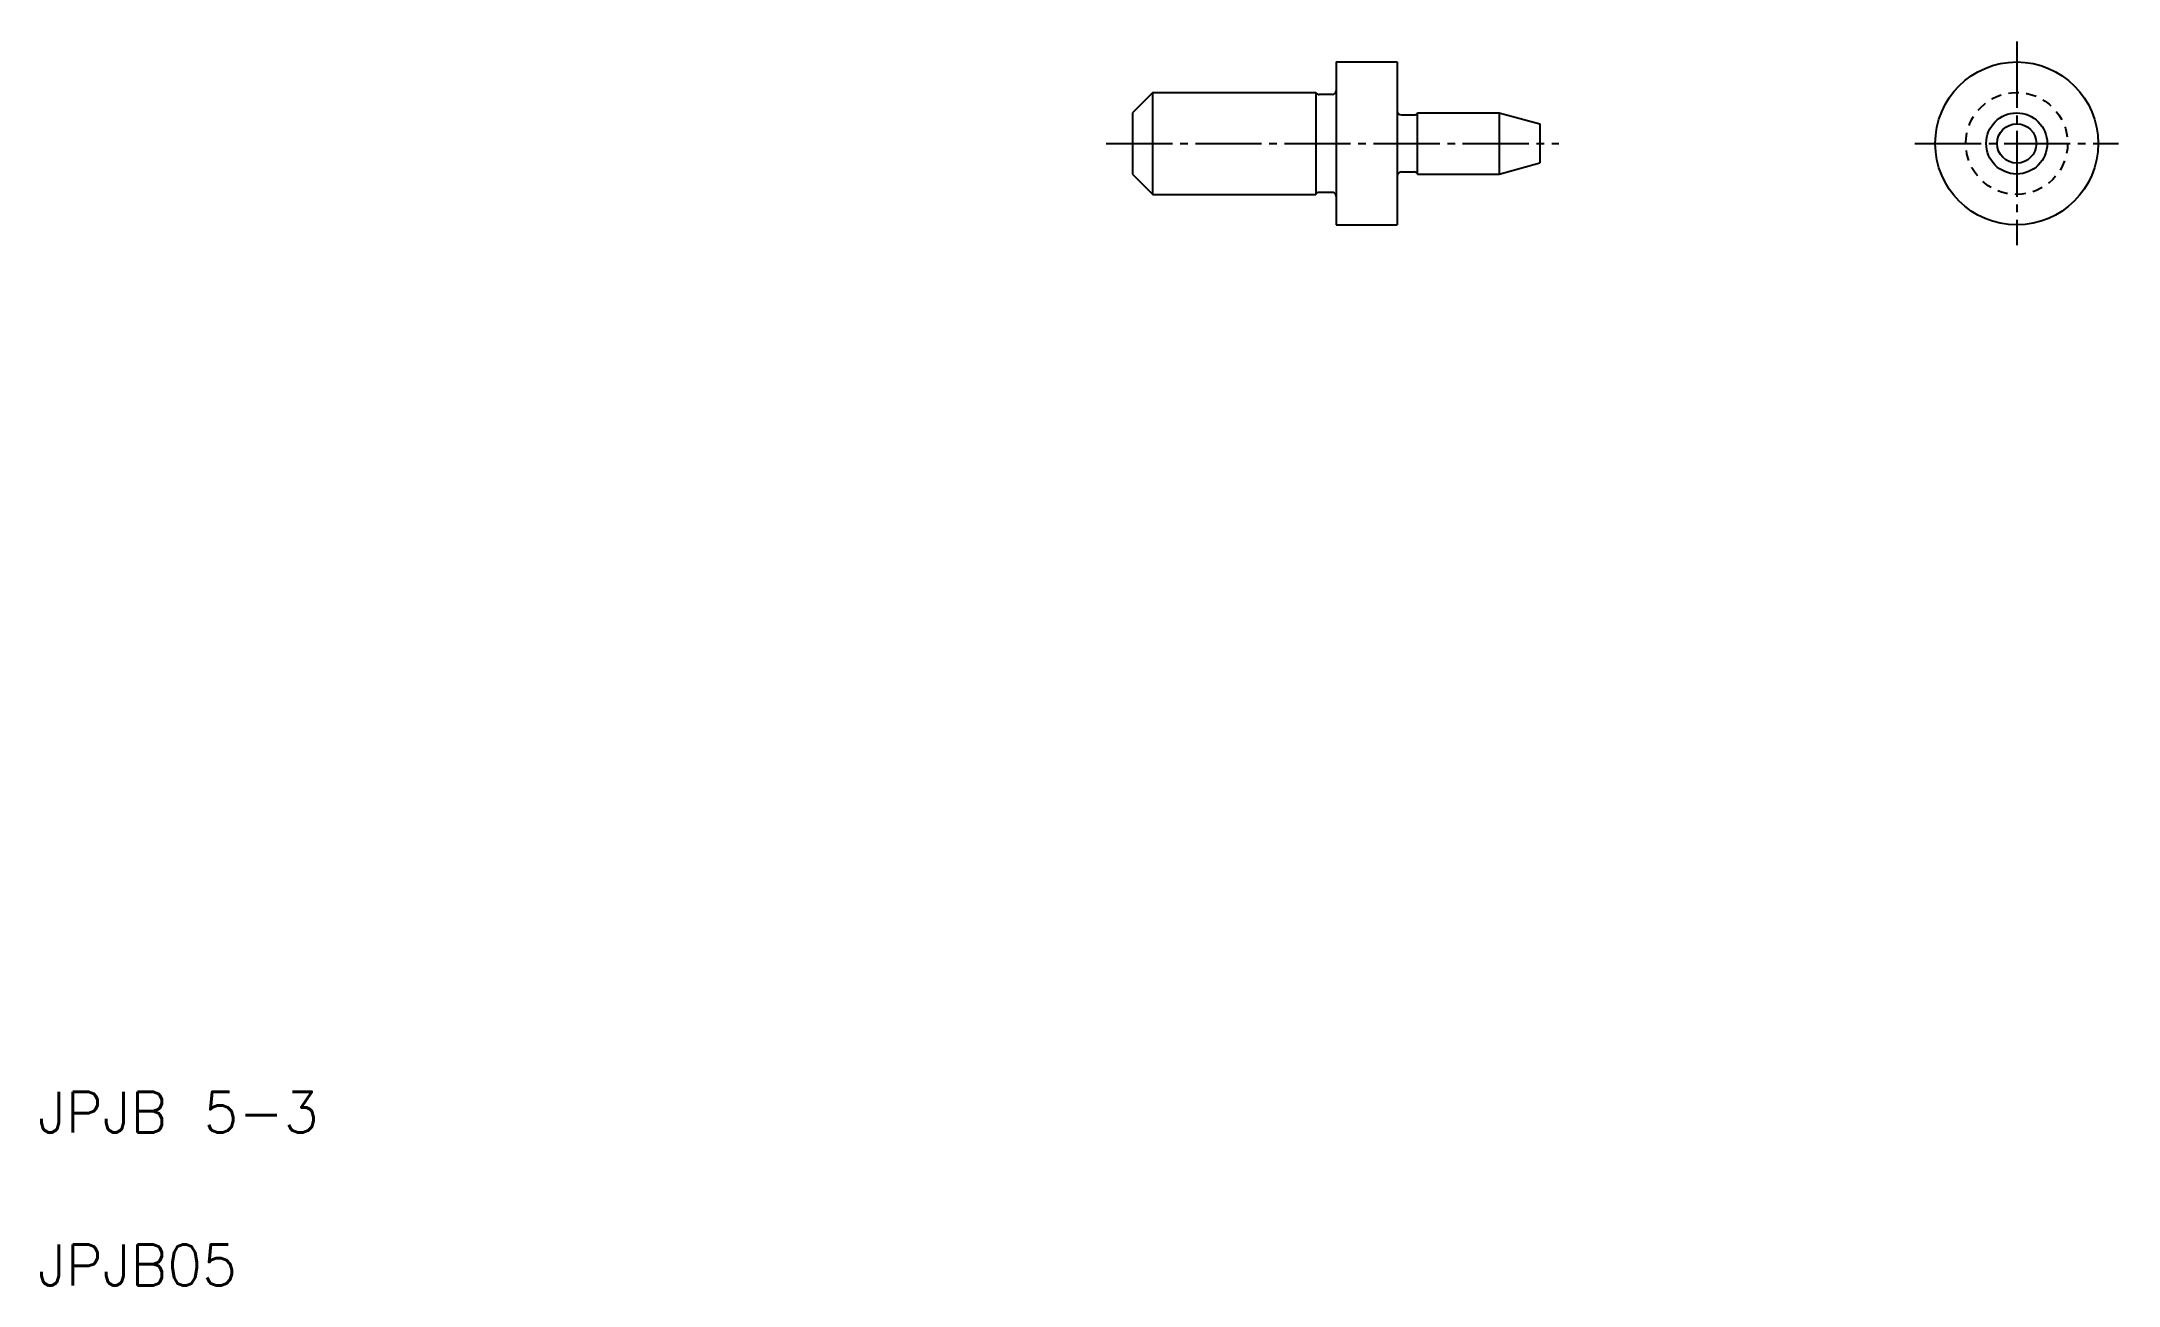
# Model space of a CAD drawing. Extents: x 10 to 112, y 8 to 69.
import ezdxf

# ---------------------------------------------------------------- set-up
doc = ezdxf.new("R2010")
doc.units = 0
doc.header["$LTSCALE"] = 0.25
doc.linetypes.add('CENTER', pattern=[17.5, 13, -1.5, 1.5, -1.5])
doc.linetypes.add('DASHED', pattern=[3.5, 2, -1.5])
doc.layers.get('0').update_dxf_attribs({"linetype": 'CONTINUOUS'})
doc.layers.add('CENTER', color=1, linetype='CENTER')
doc.styles.get("Standard").update_dxf_attribs({"font": 'txt', "bigfont": 'BIGFONT'})

msp = doc.modelspace()

# ---------------------------------------------------------------- linework, layer by layer
at = {"linetype": 'CONTINUOUS'}
for p, q in [((73.32, 68.31), (73.32, 60.31)), ((73.32, 68.31), (76.32, 68.31)), ((76.32, 68.31), (76.32, 60.31)), ((64.32, 66.81), (63.32, 65.81)), ((64.32, 66.81), (72.32, 66.81)), ((64.32, 61.81), (64.32, 66.81)), ((72.32, 66.81), (72.32, 61.81)), ((73.12, 66.71), (72.49, 66.71)), ((63.32, 65.81), (63.32, 62.81)), ((76.52, 65.71), (77.15, 65.71)), ((77.32, 65.81), (81.32, 65.81)), ((77.32, 62.81), (77.32, 65.81)), ((81.32, 65.81), (81.32, 62.81)), ((83.32, 65.27), (83.32, 63.35)), ((63.32, 62.81), (64.32, 61.81)), ((76.52, 62.91), (77.15, 62.91)), ((77.32, 62.81), (81.32, 62.81)), ((64.32, 61.81), (72.32, 61.81)), ((73.12, 61.91), (72.49, 61.91)), ((73.32, 60.31), (76.32, 60.31))]:
    msp.add_line(p, q, dxfattribs=at)
for p, q in [((81.32, 65.81), (83.32, 65.27)), ((81.32, 62.81), (83.32, 63.35)), ((78.32, 62.81), (78.32, 62.81)), ((79.32, 62.81), (79.32, 62.81))]:
    msp.add_line(p, q)
for radius in [4, 1.5, 0.964]:
    msp.add_circle((106.74, 64.31), radius, dxfattribs=at)
at = {"color": 3, "linetype": 'DASHED'}
msp.add_circle((106.74, 64.31), 2.5, dxfattribs=at)
at = {"linetype": 'CONTINUOUS'}
for centre, start, end in [((72.49, 66.91), 210, 270), ((73.12, 66.91), 270, 0), ((76.52, 65.91), 180, 270), ((77.15, 65.91), 270, 330), ((76.52, 62.71), 90, 180), ((77.15, 62.71), 30, 90), ((72.49, 61.71), 90, 150), ((73.12, 61.71), 0, 90)]:
    msp.add_arc(centre, 0.2, start, end, dxfattribs=at)
at = {"layer": 'CENTER', "color": 1, "linetype": 'CENTER'}
for p, q in [((106.74, 69.31), (106.74, 59.31)), ((62.03, 64.31), (84.25, 64.31)), ((101.74, 64.31), (111.74, 64.31))]:
    msp.add_line(p, q, dxfattribs=at)

# ---------------------------------------------------------------- texts
for s, p in [('JPJB 5-3', (9.57, 15.76)), ('JPJB05', (9.57, 8.26))]:
    msp.add_text(s, height=2).set_placement(p)

doc.saveas('drawing.dxf')
